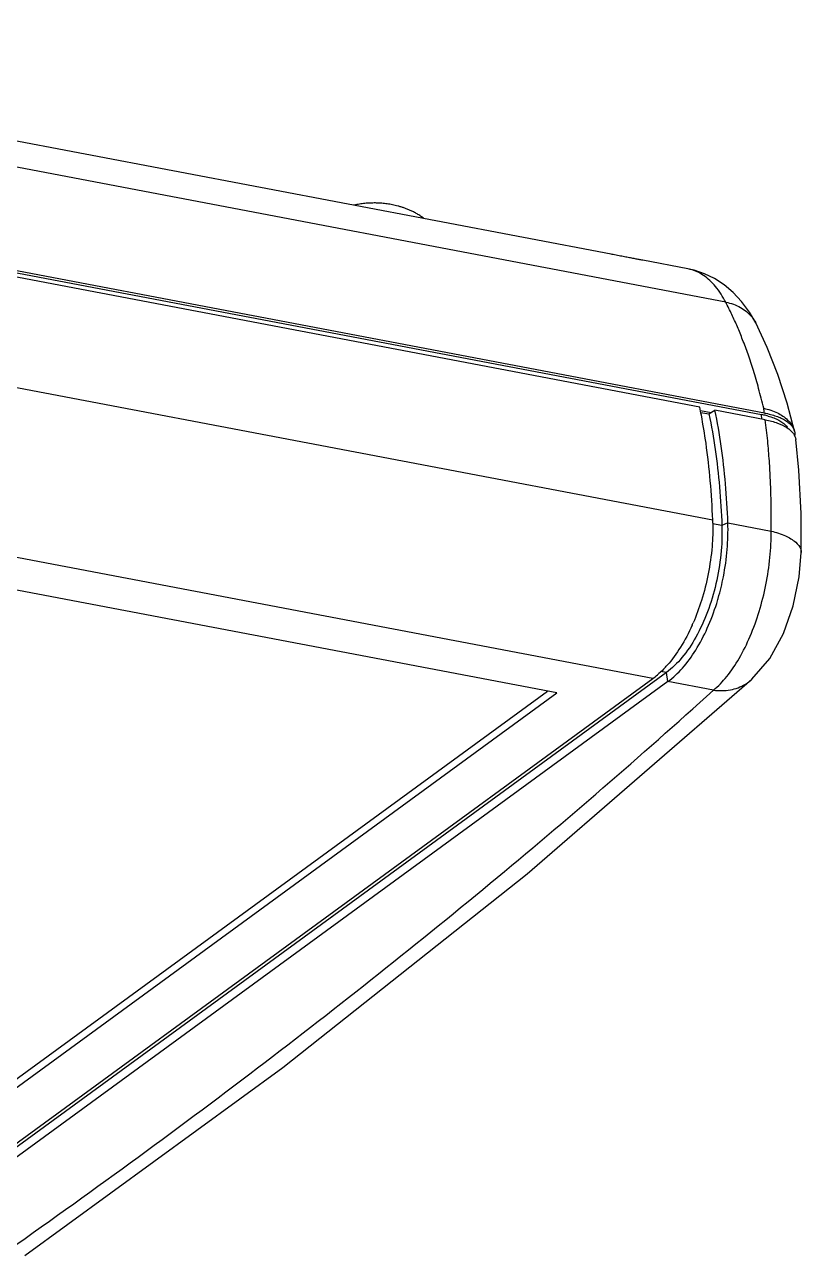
# Model space of a CAD drawing. Header units: millimetres. Extents: x -2947 to 97, y -3022 to 322.
# Drawn here: x -2155.6 to -2108.1, y -2244.2 to -2168.6 of the extents above; entities that cross this region are included whole.
import ezdxf

# ---------------------------------------------------------------- set-up
doc = ezdxf.new("R2010")
doc.units = ezdxf.units.MM
doc.layers.get('0').update_dxf_attribs({"linetype": 'CONTINUOUS'})

msp = doc.modelspace()

# ---------------------------------------------------------------- linework, layer by layer
at = {"color": 7}
for p, q in [((-2119.74764150885, -2182.596622455092), (-2193.53198325675, -2168.563852118291)), ((-2112.73552268535, -2185.529664564192), (-2195.67280348325, -2169.756128830391)), ((-2193.351098621451, -2176.654255694191), (-2110.54223610075, -2192.403366170392)), ((-2110.36979987905, -2192.307903358391), (-2193.24472319235, -2176.546229027691)), ((-2114.32337074925, -2191.957855840391), (-2189.11459087845, -2177.733591038192)), ((-2115.05056679345, -2183.489941676692), (-2117.81109027575, -2182.964927952592)), ((-2114.67274846655, -2183.576342492192), (-2115.05198272345, -2183.489668110792)), ((-2114.03695726465, -2183.790288375192), (-2114.67274846655, -2183.576342492192)), ((-2113.42221522965, -2184.087398698392), (-2114.03695726465, -2183.790288375192)), ((-2112.83377248015, -2184.468875995091), (-2113.42221522965, -2184.087398698392)), ((-2112.27836957365, -2184.935629091592), (-2112.83377248015, -2184.468875995091)), ((-2188.32654954415, -2184.619746289891), (-2113.53532941485, -2198.844011092192)), ((-2111.76202034105, -2185.489063842092), (-2112.27836957365, -2184.935629091592)), ((-2111.290225228251, -2186.131765654392), (-2111.76202034105, -2185.489063842092)), ((-2110.90374914105, -2186.797488705592), (-2111.290225228251, -2186.131765654392)), ((-2110.90374914105, -2186.797488705592), (-2110.90361402705, -2186.797750100091)), ((-2110.19386061285, -2188.302024535792), (-2110.90359961965, -2186.797742643391)), ((-2109.54645067045, -2189.955784396492), (-2110.19386061285, -2188.302024535792)), ((-2108.98524013275, -2191.697801061791), (-2109.54645067045, -2189.955784396492)), ((-2108.53344900635, -2193.410293007992), (-2108.98524013275, -2191.697801061791)), ((-2114.28874838865, -2192.158007816292), (-2113.63266265455, -2192.282786329091)), ((-2114.269843993151, -2192.267294186492), (-2113.76313788165, -2192.363662742791)), ((-2113.76313788165, -2192.363662742791), (-2113.39369789745, -2192.134666872491)), ((-2110.314424572151, -2192.720302447091), (-2113.39369789745, -2192.134666872491)), ((-2110.532106916351, -2192.678902249292), (-2110.54223613225, -2192.403366164392)), ((-2108.57854622055, -2193.278297047591), (-2108.533391165151, -2193.410286372091)), ((-2117.20067701985, -2208.550462348492), (-2191.991897149051, -2194.326197546191)), ((-2108.25501627215, -2195.812275342491), (-2108.453792893351, -2193.918648472291)), ((-2108.11764649895, -2198.446524221491), (-2108.25501627215, -2195.812275342491)), ((-2123.06954816755, -2209.425492137391), (-2190.45166635485, -2196.610336957791)), ((-2108.115137713351, -2200.836079780292), (-2108.11764649895, -2198.446524221491)), ((-2112.97352620005, -2199.196318310192), (-2113.54150078945, -2199.088297329291)), ((-2112.60565656315, -2199.020822124291), (-2112.97352620005, -2199.196318310192)), ((-2112.60565656315, -2199.020822124291), (-2109.95619374265, -2199.524705433391)), ((-2108.23585226055, -2202.324373240991), (-2108.115139646351, -2200.835559697492)), ((-2108.11512679705, -2200.835559966592), (-2108.115137713351, -2200.836079780292)), ((-2108.60357972055, -2204.101508412792), (-2108.23585226055, -2202.324373240991)), ((-2109.20384952525, -2205.795701023092), (-2108.60357972055, -2204.101508412792)), ((-2110.03667559285, -2207.317128136791), (-2109.20384952525, -2205.795701023092)), ((-2111.13175172825, -2208.592894174191), (-2110.03667559285, -2207.317128136791)), ((-2164.276979997951, -2242.908134572791), (-2117.20067701985, -2208.550462348492)), ((-2116.36397273465, -2208.174785722291), (-2163.44027571275, -2242.532457946591)), ((-2116.27100416815, -2208.727273380492), (-2163.34730714625, -2243.084945604891)), ((-2124.87574751675, -2220.483168883991), (-2111.131778820351, -2208.592951676092)), ((-2116.36397273465, -2208.174785722291), (-2116.72095488435, -2208.106892611092)), ((-2116.27100416815, -2208.727273380492), (-2116.36397273465, -2208.174785722291)), ((-2113.49199554955, -2209.255802724092), (-2116.27100416815, -2208.727273380492)), ((-2111.13179520555, -2208.592933562191), (-2111.13175172825, -2208.592894174191)), ((-2165.89520785315, -2240.163487767491), (-2123.63196457345, -2209.318528246792)), ((-2165.79562106885, -2240.608238345391), (-2123.06954816755, -2209.425492137391)), ((-2139.82689238865, -2232.323494713792), (-2124.87574751675, -2220.483168883991)), ((-2155.62199534495, -2243.829730383392), (-2139.82689238865, -2232.323494713792))]:
    msp.add_line(p, q, dxfattribs=at)
for centre, radius, start, end in [((-2115.47497278105, -2185.742630654691), 2.2921117836, 75.64401173370142, 79.35017820930629), ((-2149.335597565951, -2199.115871247991), 35.7364409425, 10.76039268499927, 11.55451304730542), ((-2147.70076374975, -2197.512769653291), 37.6920745649, 7.937284428808638, 8.38449667579885), ((-2111.48583723275, -2197.387323962391), 5.0724962673, 75.96409908200714, 79.27921680639855), ((-2111.35772004965, -2196.861388846792), 4.5311924335, 74.54819867440611, 75.92284127691062), ((-2109.41927312705, -2194.125785618792), 0.99630756, 34.23779004449933, 37.67643920938789), ((-2126.58023483975, -2199.299021379291), 13.0528384617, 1.123727219197938, 1.997684407609126), ((-2126.49787830365, -2200.037499542391), 12.8287016521, 335.8264441879, 336.5448476049928), ((-2121.25040326285, -2203.377323384192), 6.581046935, 315.6496106980923, 318.5334253238974), ((-2120.05087627855, -2204.651198591492), 4.829895823, 306.1652470333075, 310.4392840175089)]:
    msp.add_arc(centre, radius, start, end, dxfattribs=at)
for points, start_tangent, end_tangent in [([(-2131.19955762885, -2180.418498531391), (-2131.20261591655, -2180.416065472992), (-2131.40435083345, -2180.267436189991), (-2131.618059765151, -2180.131728222591), (-2131.83059416375, -2180.014804374091), (-2132.03499762795, -2179.916679828092), (-2132.23163270955, -2179.833851890991), (-2132.42183337495, -2179.763401423391), (-2132.606491870351, -2179.703314359891), (-2132.78519822575, -2179.652401227791), (-2132.95800831605, -2179.609534530392), (-2133.12599596805, -2179.573567871892), (-2133.29068785285, -2179.543542770592), (-2133.45298045925, -2179.518856526891), (-2133.613595341651, -2179.499085943592), (-2133.77352756485, -2179.483907824491), (-2133.93302115655, -2179.473180050091), (-2134.09233795875, -2179.466811644491), (-2134.251817897551, -2179.464762674892), (-2134.41151618425, -2179.467043594491), (-2134.571435800151, -2179.473689451891), (-2134.73162933165, -2179.484761940791), (-2134.892920052051, -2179.500438042891), (-2135.055895997551, -2179.520983369891), (-2135.221320559051, -2179.546798450192), (-2135.39053559635, -2179.578543508891), (-2135.49523877905, -2179.600981300392)], (-0.7821949479823248, 0.6230337577940123), (-0.9756632067246607, -0.2192745015813557)), ([(-2118.62615130395, -2182.814611894992), (-2118.93174387565, -2182.755710960491), (-2119.265105025851, -2182.690372237792), (-2119.624929703351, -2182.620153369891), (-2119.74446453315, -2182.597228517492)], (-0.9823908752305534, 0.1868372775003621), (-0.9823315982485328, 0.187148687097942)), ([(-2117.80753331265, -2182.965534862892), (-2117.87172131195, -2182.953591108491), (-2118.09475441565, -2182.912960385292), (-2118.34753470025, -2182.866822205192), (-2118.62615130395, -2182.814611894992)], (-0.9826824591536285, 0.1852975565726042), (-0.9823908752328708, 0.1868372774881766)), ([(-2112.73552268535, -2185.529664564192), (-2113.366085240551, -2184.569913013092), (-2114.09870473995, -2183.893193629791), (-2114.90665329795, -2183.522092568192)], (-0.4645291872362999, 0.8855578096350246), (-0.9687422909548965, 0.2480692921654326)), ([(-2112.73553808465, -2185.529678413891), (-2111.82988663125, -2185.858463004291), (-2111.14888311675, -2186.424590277792), (-2110.90430436275, -2186.797775891192)], (0.9805410977730594, -0.1963139209990047), (0.4594253745623523, -0.8882163729678946)), ([(-2110.41154869335, -2192.016686913591), (-2110.722738834951, -2190.804379525492), (-2111.04525553585, -2189.706164093791), (-2111.37383677105, -2188.714560659791), (-2111.70290144515, -2187.824553220091), (-2112.02707783475, -2187.031218854392), (-2112.36091076485, -2186.287685422591), (-2112.73552265795, -2185.529664569392)], (-0.2321908192891762, 0.9726702542166185), (-0.4608981997909008, 0.8874530125192585)), ([(-2110.41154894245, -2192.016687187991), (-2109.57458590175, -2192.304304960891), (-2108.948211967851, -2192.735395930591), (-2108.57854622055, -2193.278297047591)], (0.9755329578705703, -0.2198532422055589), (0.3660190773461563, -0.9306073473912981)), ([(-2113.53532941485, -2198.844011092192), (-2113.67979526515, -2196.457119915991), (-2113.94312615305, -2194.156051053992), (-2114.22752659565, -2192.443797808392)], (-0.0348814922578357, 0.9993914555857812), (-0.1867318505019541, 0.9824109201388774)), ([(-2113.76313788165, -2192.363662742791), (-2113.38163073665, -2194.543268233092), (-2113.11778146995, -2196.826497333192), (-2112.97352620005, -2199.196318310192)], (0.2027783397266282, -0.9792246652008477), (0.0348814922611374, -0.999391455585666)), ([(-2112.60565656315, -2199.020822124291), (-2112.75012241345, -2196.633930948091), (-2113.01345330135, -2194.332862086092), (-2113.39369789745, -2192.134666872491)], (-0.03488149226661103, 0.9993914555854749), (-0.2003297778311759, 0.9797285236809795)), ([(-2110.36979987905, -2192.307903358391), (-2109.99089824215, -2192.393581895592), (-2109.64405751715, -2192.500548342492), (-2109.33719263995, -2192.626540494392), (-2109.07596344275, -2192.768594127991), (-2108.86270598285, -2192.924204283192), (-2108.69625167975, -2193.093926936591), (-2108.57854622055, -2193.278297047591)], (0.9823908752314785, -0.1868372774954976), (0.432628672265701, -0.9015722000669812)), ([(-2109.95619351335, -2199.524705476992), (-2109.951291996651, -2198.521066070891), (-2109.96513304755, -2197.499859033891), (-2110.001963172951, -2196.408159451391), (-2110.06792838195, -2195.242165097991), (-2110.16935338725, -2194.013364385091), (-2110.31454530835, -2192.720279484891)], (0.01376589589317807, 0.9999052455659276), (-0.127481109493546, 0.9918409987101232)), ([(-2110.314424572151, -2192.720302447091), (-2109.560291103151, -2192.923047557092), (-2108.974709605051, -2193.210025643692), (-2108.63072066655, -2193.516840817292)], (0.9823908752351103, -0.1868372774764017), (0.610971676624181, -0.791652455540332)), ([(-2110.15048509315, -2192.493976726491), (-2109.79831752445, -2192.609290438792), (-2109.49385734185, -2192.746939695492), (-2109.24120606015, -2192.905522874792), (-2109.04709003675, -2193.081306128891), (-2108.923598865651, -2193.254691640991)], (0.9638239052358328, -0.2665398275979564), (0.4777320799663189, -0.8785055832327161)), ([(-2108.59561603655, -2193.565234326391), (-2108.45404316135, -2193.918681524891)], (0.562397520319042, -0.8268669960392618), (0.1359659046046494, -0.9907135170093518)), ([(-2108.53349718395, -2193.410311660991), (-2108.51962616525, -2193.487130292392), (-2108.52678512175, -2193.704325923492), (-2108.53036046135, -2193.722485065692)], (0.2320227572960191, -0.9727103577616271), (-0.2050572454036966, -0.9787499814086579)), ([(-2112.97352620005, -2199.196318310192), (-2113.03531829195, -2200.961651771292), (-2113.33538032255, -2202.757461107991), (-2113.85552273535, -2204.474883524491), (-2114.56420733835, -2206.009796091791), (-2115.417294541151, -2207.267747074891), (-2116.36397273465, -2208.174785722291)], (0.0348814922639922, -0.9993914555855664), (-0.8077525918686357, -0.589521628381437)), ([(-2113.52990674725, -2199.043035865891), (-2113.57652755435, -2200.474788528191), (-2113.80829755985, -2202.142125852991), (-2114.22029251675, -2203.771699509392), (-2114.729187771251, -2205.143722141192)], (0.01963380409517772, -0.9998072382898376), (-0.3980448034524043, -0.9173659762845671)), ([(-2113.49199554955, -2209.255802724092), (-2112.67519388425, -2208.425160164091), (-2111.91411154305, -2207.309781363691), (-2111.24249645745, -2205.959797671092), (-2110.690569163451, -2204.437891080392), (-2110.28140164625, -2202.809734020891), (-2110.03293024035, -2201.147333180391), (-2109.95619374265, -2199.524705433391)], (0.7769441942187918, 0.6295694712021163), (-0.006918529773844583, 0.9999760666864825)), ([(-2113.19793041815, -2203.640799285692), (-2112.87842849075, -2202.317931828792), (-2112.64680392025, -2200.650985843492), (-2112.60565656315, -2199.020822124291)], (0.2780897398620826, 0.9605550981507721), (-0.03488149225803754, 0.9993914555857741)), ([(-2109.95619389055, -2199.524713788591), (-2109.07900353815, -2199.827538294091), (-2108.45829821365, -2200.208371379191), (-2108.14652930845, -2200.635031555491), (-2108.12086504205, -2200.835408382492)], (0.9680050385489508, -0.2509307580665318), (-0.02640724346355081, -0.9996512679393034)), ([(-2116.27100416815, -2208.727273380492), (-2115.38830080655, -2207.910890750692), (-2114.57381829215, -2206.807570664491), (-2113.86390826445, -2205.466454352092), (-2113.29024731395, -2203.947321085891), (-2113.19793041815, -2203.640799285692)], (0.8077525918678469, 0.5895216283825179), (0.2780897398694115, 0.9605550981486501)), ([(-2114.79413558115, -2205.290878679792), (-2115.50423935615, -2206.631959220391), (-2116.318947377651, -2207.735180840892)], (-0.409515611426081, -0.9123031097164598), (-0.662581342362009, -0.7489899630527489)), ([(-2116.544439874051, -2207.977767639191), (-2116.91800354105, -2208.327202137692)], (-0.6994326530190955, -0.7146985125846209), (-0.7615698817714828, -0.6480827996317828)), ([(-2113.49199883405, -2209.255766141791), (-2112.45318797615, -2209.235167694791), (-2111.53619129445, -2208.892511884092), (-2111.13210385145, -2208.592592748491)], (0.9911159996674687, -0.1330002827183243), (0.7412211976316311, 0.671260855540922)), ([(-2157.590212840851, -2244.179865476991), (-2141.85524228025, -2232.715526181191), (-2127.14538639675, -2221.065845174192), (-2113.49199554955, -2209.255802724092)], (0.8192790094162062, 0.5733950686306953), (0.7411017017673479, 0.6713927819373254))]:
    msp.add_spline(points, degree=3, dxfattribs=dict(at, start_tangent=start_tangent, end_tangent=end_tangent))

doc.saveas('drawing.dxf')
